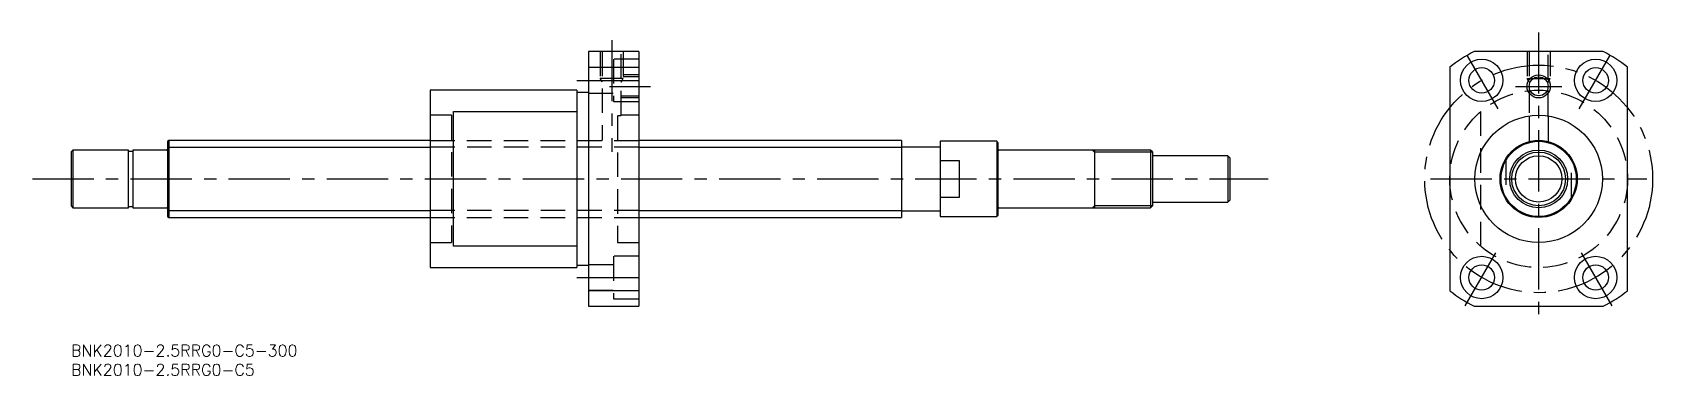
# Model space of a CAD drawing. Extents: x -10 to 410, y -8 to 81.
import ezdxf

# ---------------------------------------------------------------- set-up
doc = ezdxf.new("R2010")
doc.units = 0
doc.header["$LTSCALE"] = 0.5
doc.linetypes.add('CENTER', pattern=[50.8, 31.75, -6.35, 6.35, -6.35])
doc.linetypes.add('DASHED', pattern=[19.05, 12.7, -6.35])
for name, color, linetype in [('MSM_CENTER', 1, 'CENTER'), ('MSM_CONTINUOUS', 7, 'CONTINUOUS'), ('MSM_DASHED', 4, 'DASHED'), ('MSM_NARROW', 5, 'CONTINUOUS'), ('MSM_PART_NUMBER', 7, 'CONTINUOUS')]:
    doc.layers.add(name, color=color, linetype=linetype)
doc.styles.get("Standard").update_dxf_attribs({"font": 'txt.shx', "height": 2.5, "bigfont": 'bigfont.shx'})

# ---------------------------------------------------------------- blocks, each defined once
blk = doc.blocks.new('*U61')
at = {"layer": 'MSM_PART_NUMBER'}
blk.add_text('BNK2010-2.5RRG0-C5-300', height=3, dxfattribs=at).set_placement((0, -3))
blk = doc.blocks.new('*U62')
at = {"layer": 'MSM_PART_NUMBER'}
blk.add_text('BNK2010-2.5RRG0-C5', height=3, dxfattribs=at).set_placement((0, -8))

msp = doc.modelspace()

# ---------------------------------------------------------------- linework, layer by layer
at = {"layer": 'MSM_CENTER'}
for p, q in [((380, 81), (380, 5)), ((140, 79), (140, 50)), ((369.5, 61.19), (361, 75.91)), ((390.5, 61.19), (399, 75.91)), ((131, 68.55), (150, 68.55)), ((139.46, 67), (150, 67)), ((374, 67), (386, 67)), ((-10, 43), (310, 43)), ((352, 43), (408, 43)), ((361, 10.09), (369.5, 24.81)), ((399, 10.09), (390.5, 24.81)), ((131, 17.45), (150, 17.45))]:
    msp.add_line(p, q, dxfattribs=at)
msp.add_circle((380, 43), 29.5, dxfattribs=at)
at = {"layer": 'MSM_CONTINUOUS'}
for p, q in [((134, 76), (134, 10)), ((147, 76), (134, 76)), ((147, 76), (147, 10)), ((396.73, 76), (363.27, 76)), ((134, 71.98), (147, 71.98)), ((357, 71.98), (357, 14.02)), ((403, 14.02), (403, 71.98)), ((131, 66), (93, 66)), ((93, 66), (93, 20)), ((131, 66), (131, 20)), ((134, 65.4), (131, 65.4)), ((99, 25.56), (99, 60.44)), ((99, 60.44), (131, 60.44)), ((377.54, 59.32), (377.54, 52.69)), ((382.46, 59.32), (382.46, 52.69)), ((0.5, 50.5), (0, 50)), ((14.85, 50.5), (0.5, 50.5)), ((0.5, 50.5), (0.5, 35.5)), ((14.85, 35.5), (14.85, 50.5)), ((24.8, 50.5), (16, 50.5)), ((16, 50.5), (16, 35.5)), ((25.3, 53), (25, 52.7)), ((25, 52.7), (25, 33.3)), ((93, 53), (25.3, 53)), ((25.3, 53), (25.3, 33)), ((215, 53), (147, 53)), ((215, 53), (215, 33)), ((225, 51.25), (215, 51.25)), ((225, 52.75), (225, 33.25)), ((239.7, 52.75), (225, 52.75)), ((240, 52.45), (239.7, 52.75)), ((239.7, 52.75), (239.7, 33.25)), ((240, 52.45), (240, 33.55)), ((279.5, 50.5), (240.2, 50.5)), ((265, 50.5), (265, 35.5)), ((280, 50), (279.5, 50.5)), ((279.5, 50.5), (279.5, 35.5)), ((0, 50), (0, 36)), ((16, 50.15), (14.85, 50.15)), ((225, 47.78), (230, 47.78)), ((230, 47.78), (230, 38.22)), ((280, 50), (280, 36)), ((299.5, 49), (280, 49)), ((300, 48.5), (299.5, 49)), ((299.5, 49), (299.5, 37)), ((300, 48.5), (300, 37.5)), ((230, 38.22), (225, 38.22)), ((0, 36), (0.5, 35.5)), ((0.5, 35.5), (14.85, 35.5)), ((14.85, 35.85), (16, 35.85)), ((16, 35.5), (24.8, 35.5)), ((215, 34.75), (225, 34.75)), ((240.2, 35.5), (279.5, 35.5)), ((279.5, 35.5), (280, 36)), ((280, 37), (299.5, 37)), ((299.5, 37), (300, 37.5)), ((25, 33.3), (25.3, 33)), ((25.3, 33), (93, 33)), ((147, 33), (215, 33)), ((225, 33.25), (239.7, 33.25)), ((239.7, 33.25), (240, 33.55)), ((131, 25.56), (99, 25.56)), ((93, 20), (131, 20)), ((131, 20.6), (134, 20.6)), ((147, 14.02), (134, 14.02)), ((134, 10), (147, 10)), ((363.27, 10), (396.73, 10))]:
    msp.add_line(p, q, dxfattribs=at)
for centre, radius in [((365.25, 68.55), 5.5), ((365.25, 68.55), 3.3), ((394.75, 68.55), 5.5), ((394.75, 68.55), 3.3), ((380, 67), 2.46), ((380, 43), 16.5), ((380, 43), 10), ((380, 43), 9.75), ((380, 43), 7.5), ((380, 43), 6), ((365.25, 17.45), 5.5), ((394.75, 17.45), 5.5), ((365.25, 17.45), 3.3), ((394.75, 17.45), 3.3)]:
    msp.add_circle(centre, radius, dxfattribs=at)
for centre, radius, start, end in [((380, 43), 37, 116.888, 128.4347), ((380, 43), 37, 51.5653, 63.112), ((24.8, 50.7), 0.2, 270, 0), ((240.2, 50.7), 0.2, 180, 270), ((24.8, 35.3), 0.2, 0, 90), ((240.2, 35.3), 0.2, 90, 180), ((380, 43), 37, 231.5653, 243.112), ((380, 43), 37, 296.888, 308.4347)]:
    msp.add_arc(centre, radius, start, end, dxfattribs=at)
at = {"layer": 'MSM_DASHED'}
for p, q in [((137, 76), (137, 69)), ((137.54, 76), (137.54, 53)), ((142.46, 59.5), (142.46, 76)), ((143, 76), (143, 69)), ((377, 76), (377, 69)), ((377.54, 76), (377.54, 59.32)), ((382.46, 59.32), (382.46, 76)), ((383, 76), (383, 69)), ((140.5, 71.85), (134, 71.85)), ((147, 74.05), (140.5, 74.05)), ((140.5, 74.05), (140.5, 63.05)), ((143, 69), (137, 69)), ((137.54, 68.13), (137, 69)), ((142.46, 68.13), (143, 69)), ((147, 70), (143, 70)), ((147, 69.46), (143, 69.46)), ((377.54, 68.13), (377, 69)), ((377, 69), (383, 69)), ((382.46, 68.13), (383, 69)), ((134, 65.25), (140.5, 65.25)), ((140.5, 63.05), (147, 63.05)), ((142.46, 64.54), (147, 64.54)), ((147, 64), (142.46, 64)), ((98.5, 59.5), (93, 59.5)), ((98.5, 59.5), (98.5, 26.5)), ((141.5, 59.38), (141.5, 26.5)), ((147, 59.5), (142.45, 59.5)), ((365, 25.56), (365, 60.44)), ((93, 53), (147, 53)), ((147, 51.2), (93, 51.2)), ((371.5, 47.78), (371.5, 38.22)), ((388.5, 38.22), (388.5, 47.78)), ((147, 34.8), (93, 34.8)), ((93, 33), (147, 33)), ((93, 26.5), (98.5, 26.5)), ((141.5, 26.5), (147, 26.5)), ((147, 22.95), (140.5, 22.95)), ((140.5, 22.95), (140.5, 11.95)), ((140.5, 20.75), (134, 20.75)), ((134, 14.15), (140.5, 14.15)), ((140.5, 11.95), (147, 11.95))]:
    msp.add_line(p, q, dxfattribs=at)
msp.add_circle((380, 43), 23, dxfattribs=at)
msp.add_arc((139.59, 79.56), 20.26, 275.4223, 278.1519, dxfattribs=at)
at = {"layer": 'MSM_NARROW'}
for p, q in [((25, 51.2), (93, 51.2)), ((147, 51.2), (215, 51.2)), ((264.5, 50.5), (265, 49.96)), ((280, 49.96), (265, 49.96)), ((25, 34.8), (93, 34.8)), ((147, 34.8), (215, 34.8)), ((264.5, 35.5), (265, 36.04)), ((280, 36.04), (265, 36.04))]:
    msp.add_line(p, q, dxfattribs=at)
for centre, radius in [((380, 67), 3), ((380, 43), 6.96)]:
    msp.add_circle(centre, radius, dxfattribs=at)

# ---------------------------------------------------------------- block references
at = {"layer": 'MSM_CONTINUOUS'}
for name in ['*U61', '*U62']:
    msp.add_blockref(name, (0, 0), dxfattribs=at)

doc.saveas('drawing.dxf')
